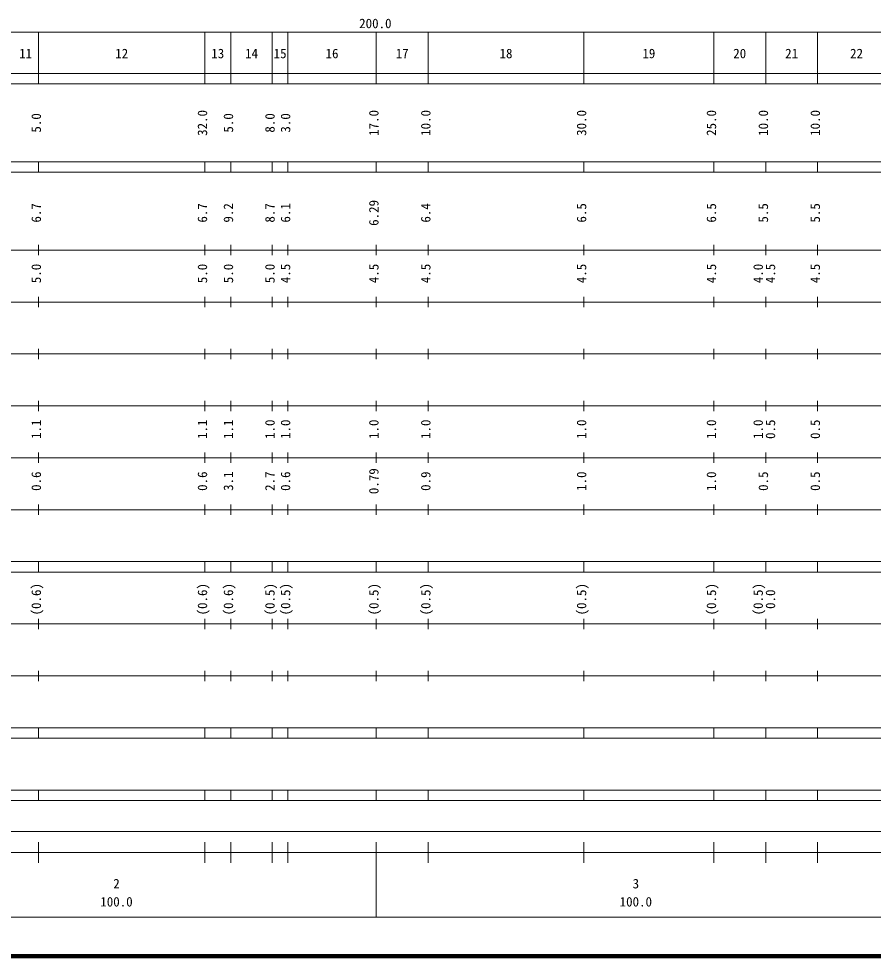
# Model space of a CAD drawing. Units: millimetres on the paper. Extents: x 40 to 680, y 20 to 380.
# Drawn here: x 199.2 to 363.7, y 20 to 200.6 of the extents above; entities that cross this region are included whole.
import ezdxf
from ezdxf.enums import TextEntityAlignment as Align

# ---------------------------------------------------------------- set-up
doc = ezdxf.new("R2010")
doc.units = ezdxf.units.MM
doc.layers.add('M-TTL', color=2, linetype='Continuous', lineweight=140)
doc.layers.add('M-TTL-BAND', color=7, linetype='Continuous', lineweight=13)
doc.styles.add('ＭＳ ゴシック', font='')
doc.styles.get('ＭＳ ゴシック').set_extended_font_data('MS Gothic')

msp = doc.modelspace()

# ---------------------------------------------------------------- linework, layer by layer
at = {"layer": 'M-TTL'}
msp.add_line((40, 20), (680, 20), dxfattribs=at)
at = {"layer": 'M-TTL-BAND'}
for p, q in [((68, 198), (579, 198)), ((203, 188), (203, 198)), ((235, 188), (235, 198)), ((240, 188), (240, 198)), ((248, 188), (248, 198)), ((251, 188), (251, 198)), ((268, 188), (268, 198)), ((278, 188), (278, 198)), ((308, 188), (308, 198)), ((333, 188), (333, 198)), ((343, 188), (343, 198)), ((353, 188), (353, 198)), ((40, 190), (579, 190)), ((40, 188), (579, 188)), ((40, 173), (579, 173)), ((203, 171), (203, 173)), ((235, 171), (235, 173)), ((240, 171), (240, 173)), ((248, 171), (248, 173)), ((251, 171), (251, 173)), ((268, 171), (268, 173)), ((278, 171), (278, 173)), ((308, 171), (308, 173)), ((333, 171), (333, 173)), ((343, 171), (343, 173)), ((353, 171), (353, 173)), ((40, 171), (579, 171)), ((40, 156), (579, 156)), ((203, 155), (203, 157)), ((235, 155), (235, 157)), ((240, 155), (240, 157)), ((248, 155), (248, 157)), ((251, 155), (251, 157)), ((268, 155), (268, 157)), ((278, 155), (278, 157)), ((308, 155), (308, 157)), ((333, 155), (333, 157)), ((343, 155), (343, 157)), ((353, 155), (353, 157)), ((203, 145), (203, 147)), ((235, 145), (235, 147)), ((240, 145), (240, 147)), ((248, 145), (248, 147)), ((251, 145), (251, 147)), ((268, 145), (268, 147)), ((278, 145), (278, 147)), ((308, 145), (308, 147)), ((333, 145), (333, 147)), ((343, 145), (343, 147)), ((353, 145), (353, 147)), ((46, 146), (579, 146)), ((52, 136), (579, 136)), ((203, 135), (203, 137)), ((235, 135), (235, 137)), ((240, 135), (240, 137)), ((248, 135), (248, 137)), ((251, 135), (251, 137)), ((268, 135), (268, 137)), ((278, 135), (278, 137)), ((308, 135), (308, 137)), ((333, 135), (333, 137)), ((343, 135), (343, 137)), ((353, 135), (353, 137)), ((203, 125), (203, 127)), ((235, 125), (235, 127)), ((240, 125), (240, 127)), ((248, 125), (248, 127)), ((251, 125), (251, 127)), ((268, 125), (268, 127)), ((278, 125), (278, 127)), ((308, 125), (308, 127)), ((333, 125), (333, 127)), ((343, 125), (343, 127)), ((353, 125), (353, 127)), ((46, 126), (579, 126)), ((52, 116), (579, 116)), ((203, 115), (203, 117)), ((235, 115), (235, 117)), ((240, 115), (240, 117)), ((248, 115), (248, 117)), ((251, 115), (251, 117)), ((268, 115), (268, 117)), ((278, 115), (278, 117)), ((308, 115), (308, 117)), ((333, 115), (333, 117)), ((343, 115), (343, 117)), ((353, 115), (353, 117)), ((203, 105), (203, 107)), ((235, 105), (235, 107)), ((240, 105), (240, 107)), ((248, 105), (248, 107)), ((251, 105), (251, 107)), ((268, 105), (268, 107)), ((278, 105), (278, 107)), ((308, 105), (308, 107)), ((333, 105), (333, 107)), ((343, 105), (343, 107)), ((353, 105), (353, 107)), ((46, 106), (579, 106)), ((40, 96), (579, 96)), ((203, 94), (203, 96)), ((235, 94), (235, 96)), ((240, 94), (240, 96)), ((248, 94), (248, 96)), ((251, 94), (251, 96)), ((268, 94), (268, 96)), ((278, 94), (278, 96)), ((308, 94), (308, 96)), ((333, 94), (333, 96)), ((343, 94), (343, 96)), ((353, 94), (353, 96)), ((40, 94), (579, 94)), ((203, 83), (203, 85)), ((235, 83), (235, 85)), ((240, 83), (240, 85)), ((248, 83), (248, 85)), ((251, 83), (251, 85)), ((268, 83), (268, 85)), ((278, 83), (278, 85)), ((308, 83), (308, 85)), ((333, 83), (333, 85)), ((343, 83), (343, 85)), ((353, 83), (353, 85)), ((49, 84), (579, 84)), ((203, 73), (203, 75)), ((235, 73), (235, 75)), ((240, 73), (240, 75)), ((248, 73), (248, 75)), ((251, 73), (251, 75)), ((268, 73), (268, 75)), ((278, 73), (278, 75)), ((308, 73), (308, 75)), ((333, 73), (333, 75)), ((343, 73), (343, 75)), ((353, 73), (353, 75)), ((40, 74), (579, 74)), ((40, 64), (579, 64)), ((203, 62), (203, 64)), ((235, 62), (235, 64)), ((240, 62), (240, 64)), ((248, 62), (248, 64)), ((251, 62), (251, 64)), ((268, 62), (268, 64)), ((278, 62), (278, 64)), ((308, 62), (308, 64)), ((333, 62), (333, 64)), ((343, 62), (343, 64)), ((353, 62), (353, 64)), ((40, 62), (579, 62)), ((40, 52), (579, 52)), ((203, 50), (203, 52)), ((235, 50), (235, 52)), ((240, 50), (240, 52)), ((248, 50), (248, 52)), ((251, 50), (251, 52)), ((268, 50), (268, 52)), ((278, 50), (278, 52)), ((308, 50), (308, 52)), ((333, 50), (333, 52)), ((343, 50), (343, 52)), ((353, 50), (353, 52)), ((40, 50), (579, 50)), ((71, 44), (565, 44)), ((203, 38), (203, 42)), ((235, 38), (235, 42)), ((240, 38), (240, 42)), ((248, 38), (248, 42)), ((251, 38), (251, 42)), ((268, 27.5), (268, 42)), ((278, 38), (278, 42)), ((308, 38), (308, 42)), ((333, 38), (333, 42)), ((343, 38), (343, 42)), ((353, 38), (353, 42)), ((40, 40), (579, 40)), ((68, 27.5), (579, 27.5))]:
    msp.add_line(p, q, dxfattribs=at)

# ---------------------------------------------------------------- texts
at = {"layer": 'M-TTL-BAND', "style": 'ＭＳ ゴシック'}
for s, p in [('200.0', (264.719, 198.195)), ('11', (199.25, 192.405)), ('12', (217.75, 192.405)), ('13', (236.25, 192.405)), ('14', (242.75, 192.405)), ('15', (248.25, 192.405)), ('16', (258.25, 192.405)), ('17', (271.75, 192.405)), ('18', (291.75, 192.405)), ('19', (319.25, 192.405)), ('20', (336.75, 192.405)), ('21', (346.75, 192.405)), ('22', (359.25, 192.405)), ('2', (217.375, 32.523)), ('3', (317.375, 32.523)), ('100.0', (214.875, 29.033)), ('100.0', (314.875, 29.033))]:
    msp.add_text(s, height=1.833, dxfattribs=at).set_placement(p, align=Align.BOTTOM_LEFT)
for s, p in [('32.0', (236, 178)), ('17.0', (269, 178)), ('10.0', (279, 178)), ('30.0', (309, 178)), ('25.0', (334, 178)), ('10.0', (344, 178)), ('10.0', (354, 178)), ('5.0', (204, 178.625)), ('5.0', (241, 178.625)), ('8.0', (249, 178.625)), ('3.0', (252, 178.625)), ('6.7', (204, 161.299)), ('6.7', (236, 161.299)), ('9.2', (241, 161.299)), ('8.7', (249, 161.299)), ('6.1', (252, 161.299)), ('6.29', (269, 160.674)), ('6.4', (279, 161.299)), ('6.5', (309, 161.299)), ('6.5', (334, 161.299)), ('5.5', (344, 161.299)), ('5.5', (354, 161.299)), ('5.0', (204, 149.625)), ('5.0', (236, 149.625)), ('5.0', (241, 149.625)), ('5.0', (249, 149.625)), ('4.5', (252, 149.625)), ('4.5', (269, 149.625)), ('4.5', (279, 149.625)), ('4.5', (309, 149.625)), ('4.5', (334, 149.625)), ('4.0', (343, 149.625)), ('4.5', (345.37, 149.625)), ('4.5', (354, 149.625)), ('1.1', (204, 119.625)), ('1.1', (236, 119.625)), ('1.1', (241, 119.625)), ('1.0', (249, 119.625)), ('1.0', (252, 119.625)), ('1.0', (269, 119.625)), ('1.0', (279, 119.625)), ('1.0', (309, 119.625)), ('1.0', (334, 119.625)), ('1.0', (343, 119.625)), ('0.5', (345.37, 119.625)), ('0.5', (354, 119.625)), ('0.79', (269, 109)), ('0.6', (204, 109.625)), ('0.6', (236, 109.625)), ('3.1', (241, 109.625)), ('2.7', (249, 109.625)), ('0.6', (252, 109.625)), ('0.9', (279, 109.625)), ('1.0', (309, 109.625)), ('1.0', (334, 109.625)), ('0.5', (344, 109.625)), ('0.5', (354, 109.625)), ('(0.6)', (204, 85.639)), ('(0.6)', (236, 85.639)), ('(0.6)', (241, 85.639)), ('(0.5)', (249, 85.639)), ('(0.5)', (252, 85.639)), ('(0.5)', (269, 85.639)), ('(0.5)', (279, 85.639)), ('(0.5)', (309, 85.639)), ('(0.5)', (334, 85.639)), ('(0.5)', (343, 85.639)), ('0.0', (345.37, 86.889))]:
    msp.add_text(s, height=1.833, rotation=90, dxfattribs=at).set_placement(p, align=Align.BOTTOM_LEFT)

doc.saveas('drawing.dxf')
